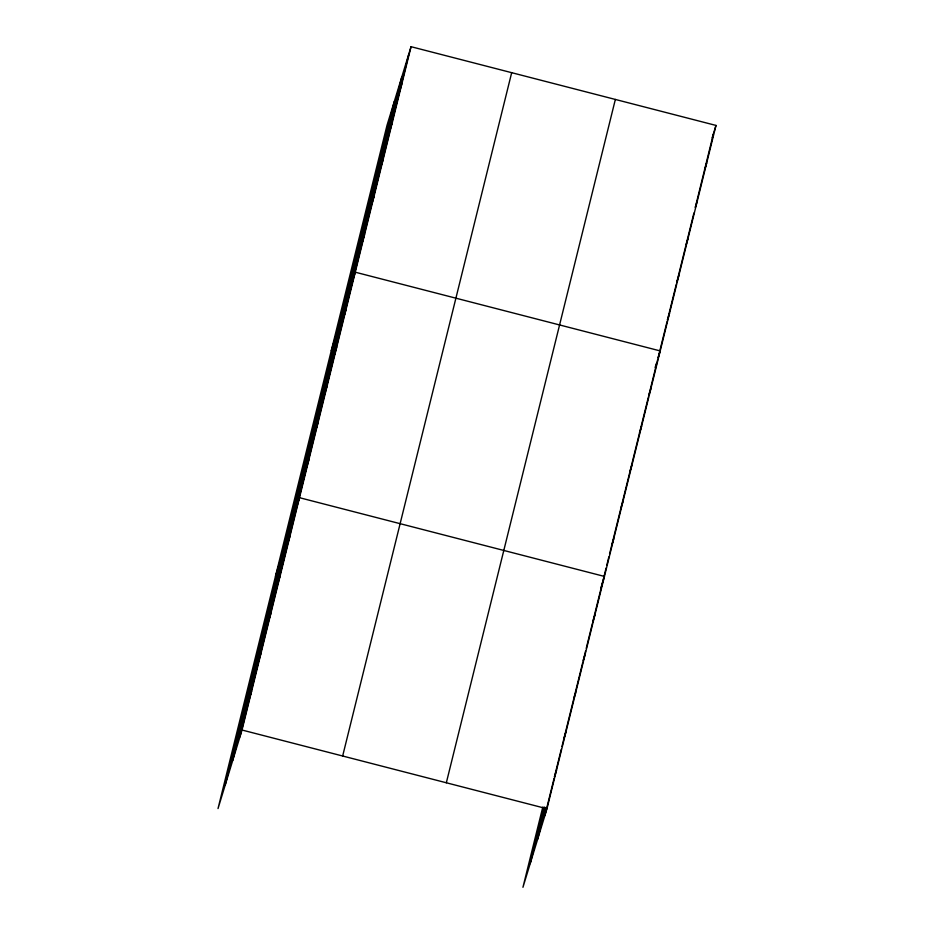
<?xml version="1.0" encoding="UTF-8"?>
<svg xmlns="http://www.w3.org/2000/svg" width="934" height="934" viewBox="0 0 934 934"><rect width="100%" height="100%" fill="white"/><g stroke="black" fill="none" stroke-linecap="round" stroke-linejoin="round"><path stroke-width="1.4" d="M225.246 784.934L394.265 101.596M232.694 760.568L401.713 77.242M239.921 736.926L408.94 53.6M411.053 46.7L387.038 125.249L218.019 808.575L242.023 730.026L411.053 46.7L715.981 125.425L546.962 808.751L522.947 887.3L542.794 807.093M342.661 756.003L511.68 72.677M446.335 782.774L615.354 99.448M530.185 863.658L544.207 806.953M537.622 839.292L545.491 807.49M544.861 815.651L554.096 778.314M561.276 749.278L554.434 776.936L556.547 770.036M561.964 746.511L573.593 699.484M582.828 662.148L573.931 698.107L575.694 692.596M585.56 651.091L583.166 660.77L585.279 653.87M586.248 648.324L592.401 623.433M606.108 568.012L592.74 622.044L594.853 615.144M606.796 565.233L608.863 556.874M609.552 554.096L648.465 396.798M657.758 359.216L648.803 395.409L650.916 388.509M667.051 321.635L658.096 357.827L660.21 350.927L355.27 272.203L331.255 350.74M676.344 284.053L667.39 320.245L669.503 313.345M685.638 246.471L676.695 282.663L678.796 275.763M693.904 213.057L685.988 245.082L688.101 238.182M399.647 91.182L401.748 84.282M390.342 128.764L392.455 121.864M381.049 166.345L383.162 159.445M371.755 203.927L373.869 197.027M362.462 241.509L364.564 234.609M343.864 316.684L345.977 309.784M334.57 354.266L336.684 347.366M325.277 391.848L327.379 384.948M315.972 429.43L318.085 422.53M306.679 467.012L308.792 460.112M275.483 576.243L299.499 497.694L604.426 576.43L601.052 587.498M287.812 543.319L289.914 536.42M278.227 582.034L280.34 575.134M268.653 620.76L270.767 613.86M259.08 659.486L261.181 652.586M249.495 698.2L251.608 691.3M712.175 137.893L713.448 133.714L695.281 207.5L697.394 200.6M713.88 132.324L715.981 125.425M704.575 169.906L706.688 163.018M655.119 367.564L656.404 363.384M639.51 432.991L641.611 426.091M630.216 470.573L632.318 463.673M620.912 508.154L623.025 501.254M611.618 545.736L613.731 538.836M564.008 738.21L566.121 731.31M242.023 730.026L546.962 808.751"/></g></svg>
